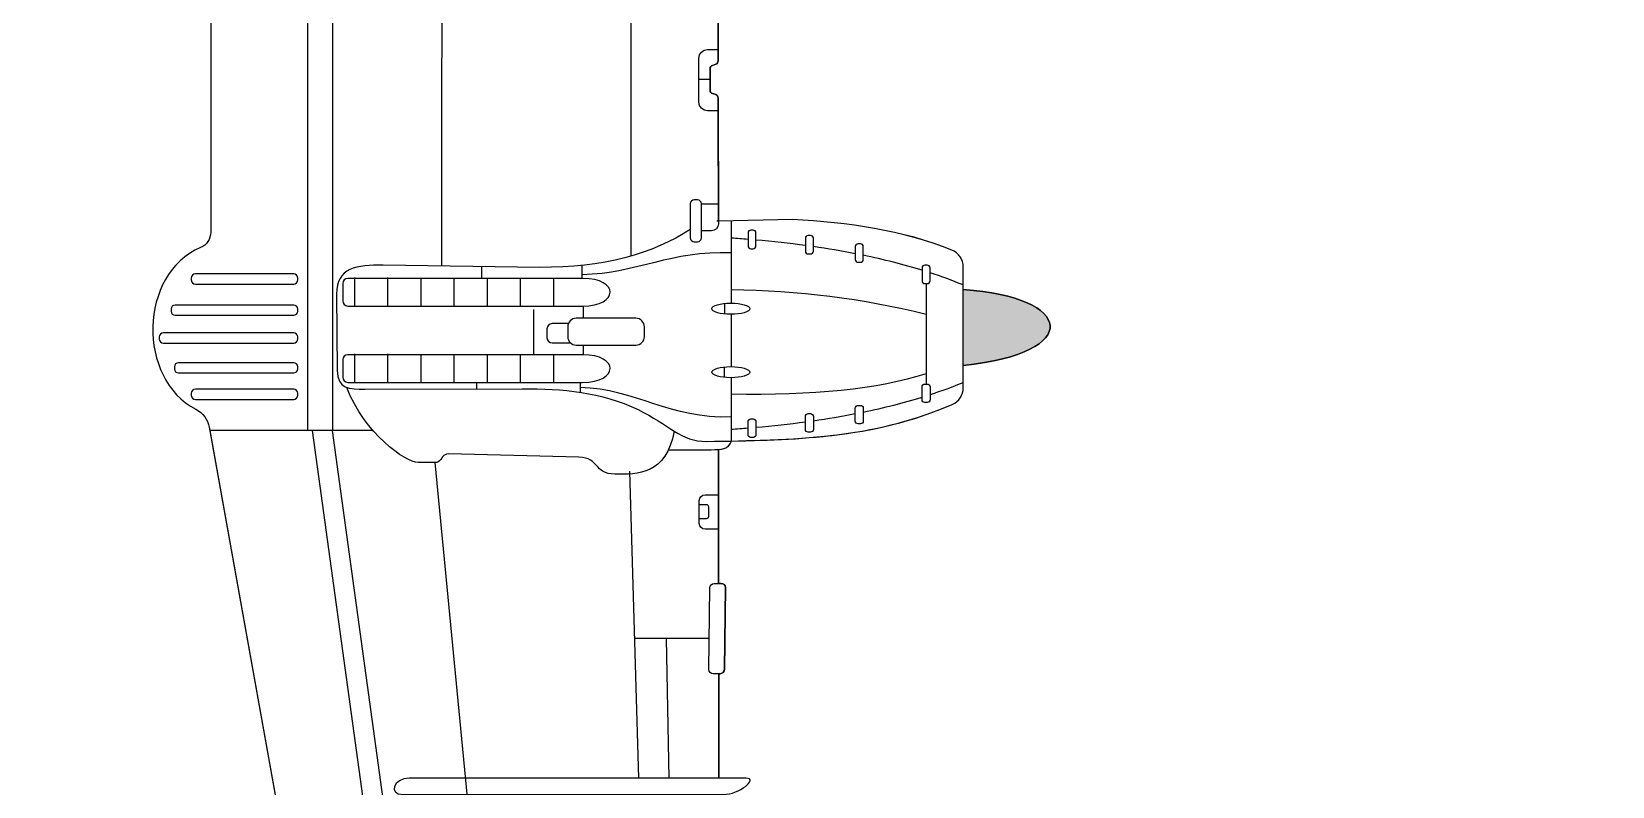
# Model space of a CAD drawing. Extents: x 65 to 351, y 40 to 244.
# Drawn here: x 237.7 to 281.79, y 86.99 to 108.03 of the extents above; entities that cross this region are included whole.
import ezdxf

# ---------------------------------------------------------------- set-up
doc = ezdxf.new("R2010")
doc.units = 0
doc.header["$MEASUREMENT"] = 0
doc.layers.add('4-VIEW', color=7, linetype='CONTINUOUS')
doc.layers.add('SOLIDS', color=7, linetype='CONTINUOUS')

msp = doc.modelspace()

# ---------------------------------------------------------------- hatches: boundary and pattern name
at = {"layer": 'SOLIDS'}
h = msp.add_hatch(color=252, dxfattribs=at)
edge = h.paths.add_edge_path()
edge.add_spline(control_points=[(263.689, 100.841), (263.689, 100.841), (263.689, 98.723), (263.689, 98.723), (267.055, 99.079), (266.785, 100.635), (263.689, 100.841)], knot_values=[0, 0, 0, 0, 1, 1, 1, 2, 2, 2, 2], degree=3, periodic=1)

# ---------------------------------------------------------------- linework, layer by layer
at = {"layer": '4-VIEW', "color": 250}
for points in [[(254.418, 124.981), (254.418, 101.774)], [(249.149, 113.122), (249.138, 101.496)], [(245.404, 108.648), (245.404, 96.907)], [(246.1, 108.645), (246.1, 96.907)], [(256.629, 106.698), (256.316, 106.698)], [(256.388, 103.231), (256.853, 103.231)], [(257.222, 100.459), (257.222, 102.753)], [(250.251, 101.481), (250.251, 101.151)], [(253.054, 101.513), (253.054, 101.151)], [(246.71, 101.177), (246.71, 100.381)], [(252.258, 101.151), (252.258, 100.381)], [(262.651, 101.005), (262.651, 98.206)], [(251.699, 100.286), (251.699, 99.022)], [(253.085, 100.382), (253.085, 100.038)], [(257.03, 100.451), (257.03, 100.161)], [(257.222, 98.692), (257.222, 100.149)], [(253.085, 99.291), (253.085, 99.022)], [(246.71, 99.048), (246.71, 98.252)], [(252.258, 99.022), (252.258, 98.252)], [(257.021, 98.682), (257.021, 98.391)], [(257.222, 96.616), (257.222, 98.381)], [(250.114, 98.252), (250.114, 98.069)], [(253, 98.252), (253, 97.971)], [(247.228, 96.907), (242.674, 96.907)], [(251.124, 56.332), (245.537, 96.907)], [(251.671, 56.332), (246.1, 96.907)], [(256.859, 96.38), (256.864, 92.646)], [(250.403, 81.088), (248.957, 96.016)], [(254.641, 87.213), (254.391, 95.773)], [(256.607, 91.111), (254.527, 91.111)], [(255.483, 87.213), (255.411, 91.111)], [(256.868, 90.129), (256.871, 87.213)]]:
    msp.add_lwpolyline(points, dxfattribs=at)
for points, knots in [([(246.931, 153.59), (246.931, 153.59), (242.657, 129.755), (242.657, 129.755), (242.617, 129.534), (242.488, 129.359), (242.287, 129.256), (240.641, 128.41), (240.686, 125.477), (242.417, 124.745), (242.591, 124.671), (242.699, 124.51), (242.699, 124.32), (242.699, 124.32), (242.704, 118.29), (242.704, 118.29), (242.704, 118.174), (242.786, 118.077), (242.901, 118.056), (244.393, 117.784), (247.003, 117.221), (247.003, 115.766), (247.003, 115.766), (247.003, 110.99), (247.003, 110.99), (247.003, 109.535), (244.393, 108.972), (242.901, 108.7), (242.786, 108.68), (242.704, 108.583), (242.704, 108.465), (242.704, 108.465), (242.699, 102.436), (242.699, 102.436), (242.699, 102.246), (242.591, 102.085), (242.417, 102.011), (240.686, 101.28), (240.641, 98.346), (242.287, 97.5), (242.488, 97.397), (242.617, 97.223), (242.657, 97), (242.657, 97), (246.931, 73.167), (246.931, 73.167)], [0, 0, 0, 0, 1, 1, 1, 2, 2, 2, 3, 3, 3, 4, 4, 4, 5, 5, 5, 6, 6, 6, 7, 7, 7, 8, 8, 8, 9, 9, 9, 10, 10, 10, 11, 11, 11, 12, 12, 12, 13, 13, 13, 14, 14, 14, 15, 15, 15, 15]), ([(256.388, 124.279), (256.388, 124.279), (256.671, 124.279), (256.671, 124.279), (256.776, 124.279), (256.862, 124.193), (256.862, 124.088), (256.862, 124.088), (256.853, 120.571), (256.853, 120.571), (256.853, 120.528), (256.826, 120.491), (256.785, 120.479), (256.785, 120.479), (256.698, 120.452), (256.698, 120.452), (256.656, 120.44), (256.629, 120.404), (256.629, 120.361), (256.629, 120.361), (256.629, 119.756), (256.629, 119.756), (256.629, 119.714), (256.654, 119.679), (256.694, 119.665), (256.694, 119.665), (256.789, 119.632), (256.789, 119.632), (256.827, 119.618), (256.853, 119.583), (256.853, 119.541), (256.853, 119.541), (256.853, 118.287), (256.853, 118.287), (256.853, 118.128), (256.793, 117.99), (256.677, 117.881), (256.677, 117.881), (255.955, 117.203), (255.955, 117.203), (255.839, 117.093), (255.78, 116.956), (255.78, 116.797), (255.78, 116.797), (255.78, 109.96), (255.78, 109.96), (255.78, 109.8), (255.839, 109.663), (255.955, 109.553), (255.955, 109.553), (256.677, 108.875), (256.677, 108.875), (256.793, 108.766), (256.853, 108.628), (256.853, 108.469), (256.853, 108.469), (256.853, 107.215), (256.853, 107.215), (256.853, 107.173), (256.827, 107.138), (256.789, 107.124), (256.789, 107.124), (256.694, 107.091), (256.694, 107.091), (256.654, 107.077), (256.629, 107.042), (256.629, 107.001), (256.629, 107.001), (256.629, 106.396), (256.629, 106.396), (256.629, 106.353), (256.656, 106.316), (256.698, 106.304), (256.698, 106.304), (256.785, 106.277), (256.785, 106.277), (256.826, 106.265), (256.853, 106.228), (256.853, 106.186), (256.853, 106.186), (256.862, 102.668), (256.862, 102.668), (256.862, 102.563), (256.776, 102.477), (256.671, 102.477), (256.671, 102.477), (256.388, 102.477), (256.388, 102.477)], [0, 0, 0, 0, 1, 1, 1, 2, 2, 2, 3, 3, 3, 4, 4, 4, 5, 5, 5, 6, 6, 6, 7, 7, 7, 8, 8, 8, 9, 9, 9, 10, 10, 10, 11, 11, 11, 12, 12, 12, 13, 13, 13, 14, 14, 14, 15, 15, 15, 16, 16, 16, 17, 17, 17, 18, 18, 18, 19, 19, 19, 20, 20, 20, 21, 21, 21, 22, 22, 22, 23, 23, 23, 24, 24, 24, 25, 25, 25, 26, 26, 26, 27, 27, 27, 28, 28, 28, 29, 29, 29, 29]), ([(256.853, 105.825), (256.853, 105.825), (256.555, 105.825), (256.555, 105.825), (256.424, 105.825), (256.316, 105.932), (256.316, 106.064), (256.316, 106.064), (256.316, 107.292), (256.316, 107.292), (256.316, 107.424), (256.424, 107.531), (256.555, 107.531), (256.555, 107.531), (256.853, 107.531), (256.853, 107.531)], [0, 0, 0, 0, 1, 1, 1, 2, 2, 2, 3, 3, 3, 4, 4, 4, 5, 5, 5, 5]), ([(256.277, 102.172), (256.277, 102.172), (256.188, 102.172), (256.188, 102.172), (256.127, 102.172), (256.077, 102.221), (256.077, 102.283), (256.077, 102.283), (256.077, 103.231), (256.077, 103.231), (256.077, 103.292), (256.127, 103.341), (256.188, 103.341), (256.188, 103.341), (256.277, 103.341), (256.277, 103.341), (256.338, 103.341), (256.388, 103.292), (256.388, 103.231), (256.388, 103.231), (256.388, 102.283), (256.388, 102.283), (256.388, 102.221), (256.338, 102.172), (256.277, 102.172), (256.277, 102.172), (256.277, 102.172), (256.277, 102.172)], [0, 0, 0, 0, 1, 1, 1, 2, 2, 2, 3, 3, 3, 4, 4, 4, 5, 5, 5, 6, 6, 6, 7, 7, 7, 8, 8, 8, 9, 9, 9, 9]), ([(256.077, 102.512), (255.062, 101.849), (253.611, 101.436), (251.883, 101.459), (251.883, 101.459), (247.511, 101.518), (247.511, 101.518), (246.776, 101.528), (246.204, 101.447), (246.211, 100.712), (246.211, 100.712), (246.23, 98.582), (246.23, 98.582), (246.234, 98.069), (246.559, 98.06), (247.006, 98.061), (247.006, 98.061), (251.389, 98.072), (251.389, 98.072), (252.516, 98.075), (253.58, 97.992), (254.62, 97.491), (255.469, 97.083), (255.827, 96.593), (256.522, 96.605), (258.95, 96.645), (261.159, 96.669), (263.382, 97.637), (263.573, 97.719), (263.689, 97.897), (263.689, 98.105), (263.689, 98.105), (263.689, 101.468), (263.689, 101.468), (263.689, 101.68), (263.567, 101.861), (263.37, 101.941), (261.997, 102.496), (260.486, 102.707), (258.927, 102.795), (258.927, 102.795), (256.876, 102.749), (256.876, 102.749), (256.876, 102.749), (256.813, 102.747), (256.813, 102.747)], [0, 0, 0, 0, 1, 1, 1, 2, 2, 2, 3, 3, 3, 4, 4, 4, 5, 5, 5, 6, 6, 6, 7, 7, 7, 8, 8, 8, 9, 9, 9, 10, 10, 10, 11, 11, 11, 12, 12, 12, 13, 13, 13, 14, 14, 14, 15, 15, 15, 15]), ([(257.828, 101.979), (257.828, 101.979), (257.765, 101.979), (257.765, 101.979), (257.721, 101.979), (257.686, 102.014), (257.686, 102.058), (257.686, 102.058), (257.686, 102.416), (257.686, 102.416), (257.686, 102.46), (257.721, 102.496), (257.765, 102.496), (257.765, 102.496), (257.828, 102.496), (257.828, 102.496), (257.872, 102.496), (257.907, 102.46), (257.907, 102.416), (257.907, 102.416), (257.907, 102.058), (257.907, 102.058), (257.907, 102.014), (257.872, 101.979), (257.828, 101.979), (257.828, 101.979), (257.828, 101.979), (257.828, 101.979)], [0, 0, 0, 0, 1, 1, 1, 2, 2, 2, 3, 3, 3, 4, 4, 4, 5, 5, 5, 6, 6, 6, 7, 7, 7, 8, 8, 8, 9, 9, 9, 9]), ([(259.43, 101.832), (259.43, 101.832), (259.367, 101.832), (259.367, 101.832), (259.323, 101.832), (259.287, 101.867), (259.287, 101.91), (259.287, 101.91), (259.287, 102.269), (259.287, 102.269), (259.287, 102.312), (259.323, 102.348), (259.367, 102.348), (259.367, 102.348), (259.43, 102.348), (259.43, 102.348), (259.474, 102.348), (259.509, 102.312), (259.509, 102.269), (259.509, 102.269), (259.509, 101.91), (259.509, 101.91), (259.509, 101.867), (259.474, 101.832), (259.43, 101.832), (259.43, 101.832), (259.43, 101.832), (259.43, 101.832)], [0, 0, 0, 0, 1, 1, 1, 2, 2, 2, 3, 3, 3, 4, 4, 4, 5, 5, 5, 6, 6, 6, 7, 7, 7, 8, 8, 8, 9, 9, 9, 9]), ([(260.821, 101.6), (260.821, 101.6), (260.757, 101.6), (260.757, 101.6), (260.714, 101.6), (260.678, 101.635), (260.678, 101.679), (260.678, 101.679), (260.678, 102.037), (260.678, 102.037), (260.678, 102.081), (260.714, 102.116), (260.757, 102.116), (260.757, 102.116), (260.821, 102.116), (260.821, 102.116), (260.864, 102.116), (260.9, 102.081), (260.9, 102.037), (260.9, 102.037), (260.9, 101.679), (260.9, 101.679), (260.9, 101.635), (260.864, 101.6), (260.821, 101.6), (260.821, 101.6), (260.821, 101.6), (260.821, 101.6)], [0, 0, 0, 0, 1, 1, 1, 2, 2, 2, 3, 3, 3, 4, 4, 4, 5, 5, 5, 6, 6, 6, 7, 7, 7, 8, 8, 8, 9, 9, 9, 9]), ([(262.683, 101.005), (262.683, 101.005), (262.62, 101.005), (262.62, 101.005), (262.576, 101.005), (262.54, 101.04), (262.54, 101.083), (262.54, 101.083), (262.54, 101.442), (262.54, 101.442), (262.54, 101.485), (262.576, 101.52), (262.62, 101.52), (262.62, 101.52), (262.683, 101.52), (262.683, 101.52), (262.726, 101.52), (262.762, 101.485), (262.762, 101.442), (262.762, 101.442), (262.762, 101.083), (262.762, 101.083), (262.762, 101.04), (262.726, 101.005), (262.683, 101.005), (262.683, 101.005), (262.683, 101.005), (262.683, 101.005)], [0, 0, 0, 0, 1, 1, 1, 2, 2, 2, 3, 3, 3, 4, 4, 4, 5, 5, 5, 6, 6, 6, 7, 7, 7, 8, 8, 8, 9, 9, 9, 9]), ([(245.015, 100.992), (245.015, 100.992), (242.275, 100.992), (242.275, 100.992), (242.212, 100.992), (242.159, 101.044), (242.159, 101.107), (242.159, 101.107), (242.159, 101.16), (242.159, 101.16), (242.159, 101.224), (242.212, 101.276), (242.275, 101.276), (242.275, 101.276), (245.015, 101.276), (245.015, 101.276), (245.078, 101.276), (245.13, 101.224), (245.13, 101.16), (245.13, 101.16), (245.13, 101.107), (245.13, 101.107), (245.13, 101.044), (245.078, 100.992), (245.015, 100.992), (245.015, 100.992), (245.015, 100.992), (245.015, 100.992)], [0, 0, 0, 0, 1, 1, 1, 2, 2, 2, 3, 3, 3, 4, 4, 4, 5, 5, 5, 6, 6, 6, 7, 7, 7, 8, 8, 8, 9, 9, 9, 9]), ([(253.059, 100.381), (253.059, 100.381), (246.528, 100.381), (246.528, 100.381), (246.448, 100.381), (246.384, 100.446), (246.384, 100.525), (246.384, 100.525), (246.384, 101.007), (246.384, 101.007), (246.384, 101.086), (246.448, 101.151), (246.528, 101.151), (246.528, 101.151), (253.079, 101.151), (253.079, 101.151), (254.088, 101.151), (254.104, 100.381), (253.059, 100.381), (253.059, 100.381), (253.059, 100.381), (253.059, 100.381)], [0, 0, 0, 0, 1, 1, 1, 2, 2, 2, 3, 3, 3, 4, 4, 4, 5, 5, 5, 6, 6, 6, 7, 7, 7, 7]), ([(245.015, 100.123), (245.015, 100.123), (241.709, 100.123), (241.709, 100.123), (241.645, 100.123), (241.593, 100.175), (241.593, 100.239), (241.593, 100.239), (241.593, 100.292), (241.593, 100.292), (241.593, 100.356), (241.645, 100.408), (241.709, 100.408), (241.709, 100.408), (245.015, 100.408), (245.015, 100.408), (245.078, 100.408), (245.13, 100.356), (245.13, 100.292), (245.13, 100.292), (245.13, 100.239), (245.13, 100.239), (245.13, 100.175), (245.078, 100.123), (245.015, 100.123), (245.015, 100.123), (245.015, 100.123), (245.015, 100.123)], [0, 0, 0, 0, 1, 1, 1, 2, 2, 2, 3, 3, 3, 4, 4, 4, 5, 5, 5, 6, 6, 6, 7, 7, 7, 8, 8, 8, 9, 9, 9, 9]), ([(257.207, 100.459), (256.913, 100.459), (256.675, 100.39), (256.675, 100.304), (256.675, 100.218), (256.913, 100.149), (257.207, 100.149), (257.501, 100.149), (257.739, 100.218), (257.739, 100.304), (257.739, 100.39), (257.501, 100.459), (257.207, 100.459), (257.207, 100.459), (257.207, 100.459), (257.207, 100.459)], [0, 0, 0, 0, 1, 1, 1, 2, 2, 2, 3, 3, 3, 4, 4, 4, 5, 5, 5, 5]), ([(252.675, 99.89), (252.675, 99.89), (252.222, 99.89), (252.222, 99.89), (252.143, 99.89), (252.078, 99.826), (252.078, 99.747), (252.078, 99.747), (252.078, 99.497), (252.078, 99.497), (252.078, 99.418), (252.143, 99.353), (252.222, 99.353), (252.222, 99.353), (252.743, 99.353), (252.743, 99.353)], [0, 0, 0, 0, 1, 1, 1, 2, 2, 2, 3, 3, 3, 4, 4, 4, 5, 5, 5, 5]), ([(254.56, 99.291), (254.56, 99.291), (252.895, 99.291), (252.895, 99.291), (252.765, 99.291), (252.658, 99.397), (252.658, 99.527), (252.658, 99.527), (252.658, 99.802), (252.658, 99.802), (252.658, 99.932), (252.765, 100.038), (252.895, 100.038), (252.895, 100.038), (254.56, 100.038), (254.56, 100.038), (254.69, 100.038), (254.797, 99.932), (254.797, 99.802), (254.797, 99.802), (254.797, 99.527), (254.797, 99.527), (254.797, 99.397), (254.69, 99.291), (254.56, 99.291), (254.56, 99.291), (254.56, 99.291), (254.56, 99.291)], [0, 0, 0, 0, 1, 1, 1, 2, 2, 2, 3, 3, 3, 4, 4, 4, 5, 5, 5, 6, 6, 6, 7, 7, 7, 8, 8, 8, 9, 9, 9, 9]), ([(245.015, 99.348), (245.015, 99.348), (241.382, 99.348), (241.382, 99.348), (241.318, 99.348), (241.266, 99.4), (241.266, 99.464), (241.266, 99.464), (241.266, 99.517), (241.266, 99.517), (241.266, 99.58), (241.318, 99.633), (241.382, 99.633), (241.382, 99.633), (245.015, 99.633), (245.015, 99.633), (245.078, 99.633), (245.13, 99.58), (245.13, 99.517), (245.13, 99.517), (245.13, 99.464), (245.13, 99.464), (245.13, 99.4), (245.078, 99.348), (245.015, 99.348), (245.015, 99.348), (245.015, 99.348), (245.015, 99.348)], [0, 0, 0, 0, 1, 1, 1, 2, 2, 2, 3, 3, 3, 4, 4, 4, 5, 5, 5, 6, 6, 6, 7, 7, 7, 8, 8, 8, 9, 9, 9, 9]), ([(245.015, 98.516), (245.015, 98.516), (241.803, 98.516), (241.803, 98.516), (241.74, 98.516), (241.688, 98.568), (241.688, 98.631), (241.688, 98.631), (241.688, 98.685), (241.688, 98.685), (241.688, 98.748), (241.74, 98.801), (241.803, 98.801), (241.803, 98.801), (245.015, 98.801), (245.015, 98.801), (245.078, 98.801), (245.13, 98.748), (245.13, 98.685), (245.13, 98.685), (245.13, 98.631), (245.13, 98.631), (245.13, 98.568), (245.078, 98.516), (245.015, 98.516), (245.015, 98.516), (245.015, 98.516), (245.015, 98.516)], [0, 0, 0, 0, 1, 1, 1, 2, 2, 2, 3, 3, 3, 4, 4, 4, 5, 5, 5, 6, 6, 6, 7, 7, 7, 8, 8, 8, 9, 9, 9, 9]), ([(253.059, 98.252), (253.059, 98.252), (246.528, 98.252), (246.528, 98.252), (246.448, 98.252), (246.384, 98.316), (246.384, 98.395), (246.384, 98.395), (246.384, 98.878), (246.384, 98.878), (246.384, 98.957), (246.448, 99.022), (246.528, 99.022), (246.528, 99.022), (253.079, 99.022), (253.079, 99.022), (254.088, 99.022), (254.104, 98.252), (253.059, 98.252), (253.059, 98.252), (253.059, 98.252), (253.059, 98.252)], [0, 0, 0, 0, 1, 1, 1, 2, 2, 2, 3, 3, 3, 4, 4, 4, 5, 5, 5, 6, 6, 6, 7, 7, 7, 7]), ([(257.207, 98.692), (256.913, 98.692), (256.675, 98.622), (256.675, 98.536), (256.675, 98.451), (256.913, 98.381), (257.207, 98.381), (257.501, 98.381), (257.739, 98.451), (257.739, 98.536), (257.739, 98.622), (257.501, 98.692), (257.207, 98.692), (257.207, 98.692), (257.207, 98.692), (257.207, 98.692)], [0, 0, 0, 0, 1, 1, 1, 2, 2, 2, 3, 3, 3, 4, 4, 4, 5, 5, 5, 5]), ([(245.015, 97.778), (245.015, 97.778), (242.275, 97.778), (242.275, 97.778), (242.212, 97.778), (242.159, 97.831), (242.159, 97.894), (242.159, 97.894), (242.159, 97.947), (242.159, 97.947), (242.159, 98.011), (242.212, 98.063), (242.275, 98.063), (242.275, 98.063), (245.015, 98.063), (245.015, 98.063), (245.078, 98.063), (245.13, 98.011), (245.13, 97.947), (245.13, 97.947), (245.13, 97.894), (245.13, 97.894), (245.13, 97.831), (245.078, 97.778), (245.015, 97.778), (245.015, 97.778), (245.015, 97.778), (245.015, 97.778)], [0, 0, 0, 0, 1, 1, 1, 2, 2, 2, 3, 3, 3, 4, 4, 4, 5, 5, 5, 6, 6, 6, 7, 7, 7, 8, 8, 8, 9, 9, 9, 9]), ([(255.629, 96.891), (255.401, 95.679), (254.606, 95.679), (253.975, 95.691), (253.37, 95.701), (253.555, 96.151), (252.969, 96.165), (252.969, 96.165), (249.328, 96.255), (249.328, 96.255), (249.262, 96.256), (249.204, 96.227), (249.167, 96.173), (249.167, 96.173), (249.114, 96.098), (249.114, 96.098), (249.077, 96.044), (249.022, 96.016), (248.957, 96.016), (248.957, 96.016), (248.488, 96.016), (248.488, 96.016), (248.133, 96.016), (246.989, 96.828), (246.493, 98.111)], [0, 0, 0, 0, 1, 1, 1, 2, 2, 2, 3, 3, 3, 4, 4, 4, 5, 5, 5, 6, 6, 6, 7, 7, 7, 8, 8, 8, 8]), ([(262.683, 98.206), (262.683, 98.206), (262.62, 98.206), (262.62, 98.206), (262.576, 98.206), (262.54, 98.171), (262.54, 98.127), (262.54, 98.127), (262.54, 97.769), (262.54, 97.769), (262.54, 97.726), (262.576, 97.69), (262.62, 97.69), (262.62, 97.69), (262.683, 97.69), (262.683, 97.69), (262.726, 97.69), (262.762, 97.726), (262.762, 97.769), (262.762, 97.769), (262.762, 98.127), (262.762, 98.127), (262.762, 98.171), (262.726, 98.206), (262.683, 98.206), (262.683, 98.206), (262.683, 98.206), (262.683, 98.206)], [0, 0, 0, 0, 1, 1, 1, 2, 2, 2, 3, 3, 3, 4, 4, 4, 5, 5, 5, 6, 6, 6, 7, 7, 7, 8, 8, 8, 9, 9, 9, 9]), ([(260.821, 97.611), (260.821, 97.611), (260.757, 97.611), (260.757, 97.611), (260.714, 97.611), (260.678, 97.576), (260.678, 97.532), (260.678, 97.532), (260.678, 97.174), (260.678, 97.174), (260.678, 97.13), (260.714, 97.095), (260.757, 97.095), (260.757, 97.095), (260.821, 97.095), (260.821, 97.095), (260.864, 97.095), (260.9, 97.13), (260.9, 97.174), (260.9, 97.174), (260.9, 97.532), (260.9, 97.532), (260.9, 97.576), (260.864, 97.611), (260.821, 97.611), (260.821, 97.611), (260.821, 97.611), (260.821, 97.611)], [0, 0, 0, 0, 1, 1, 1, 2, 2, 2, 3, 3, 3, 4, 4, 4, 5, 5, 5, 6, 6, 6, 7, 7, 7, 8, 8, 8, 9, 9, 9, 9]), ([(257.828, 97.232), (257.828, 97.232), (257.765, 97.232), (257.765, 97.232), (257.721, 97.232), (257.686, 97.196), (257.686, 97.153), (257.686, 97.153), (257.686, 96.795), (257.686, 96.795), (257.686, 96.751), (257.721, 96.716), (257.765, 96.716), (257.765, 96.716), (257.828, 96.716), (257.828, 96.716), (257.872, 96.716), (257.907, 96.751), (257.907, 96.795), (257.907, 96.795), (257.907, 97.153), (257.907, 97.153), (257.907, 97.196), (257.872, 97.232), (257.828, 97.232), (257.828, 97.232), (257.828, 97.232), (257.828, 97.232)], [0, 0, 0, 0, 1, 1, 1, 2, 2, 2, 3, 3, 3, 4, 4, 4, 5, 5, 5, 6, 6, 6, 7, 7, 7, 8, 8, 8, 9, 9, 9, 9]), ([(259.43, 97.38), (259.43, 97.38), (259.367, 97.38), (259.367, 97.38), (259.323, 97.38), (259.287, 97.343), (259.287, 97.3), (259.287, 97.3), (259.287, 96.942), (259.287, 96.942), (259.287, 96.898), (259.323, 96.863), (259.367, 96.863), (259.367, 96.863), (259.43, 96.863), (259.43, 96.863), (259.474, 96.863), (259.509, 96.898), (259.509, 96.942), (259.509, 96.942), (259.509, 97.3), (259.509, 97.3), (259.509, 97.343), (259.474, 97.38), (259.43, 97.38), (259.43, 97.38), (259.43, 97.38), (259.43, 97.38)], [0, 0, 0, 0, 1, 1, 1, 2, 2, 2, 3, 3, 3, 4, 4, 4, 5, 5, 5, 6, 6, 6, 7, 7, 7, 8, 8, 8, 9, 9, 9, 9]), ([(255.469, 96.375), (255.469, 96.375), (256.654, 96.375), (256.654, 96.375), (256.945, 96.375), (257.152, 96.382), (257.222, 96.616)], [0, 0, 0, 0, 1, 1, 1, 2, 2, 2, 2]), ([(256.862, 94.156), (256.862, 94.156), (256.487, 94.156), (256.487, 94.156), (256.4, 94.156), (256.328, 94.227), (256.328, 94.315), (256.328, 94.315), (256.328, 94.961), (256.328, 94.961), (256.328, 95.048), (256.4, 95.12), (256.487, 95.12), (256.487, 95.12), (256.861, 95.12), (256.861, 95.12)], [0, 0, 0, 0, 1, 1, 1, 2, 2, 2, 3, 3, 3, 4, 4, 4, 5, 5, 5, 5]), ([(256.328, 94.456), (256.328, 94.456), (256.528, 94.456), (256.528, 94.456), (256.562, 94.456), (256.591, 94.485), (256.591, 94.52), (256.591, 94.52), (256.591, 94.777), (256.591, 94.777), (256.591, 94.812), (256.562, 94.841), (256.528, 94.841), (256.528, 94.841), (256.328, 94.841), (256.328, 94.841)], [0, 0, 0, 0, 1, 1, 1, 2, 2, 2, 3, 3, 3, 4, 4, 4, 5, 5, 5, 5]), ([(257.03, 90.251), (257.03, 90.251), (257.057, 92.529), (257.057, 92.529), (257.058, 92.595), (257.004, 92.648), (256.938, 92.647), (256.938, 92.647), (256.746, 92.643), (256.746, 92.643), (256.68, 92.643), (256.625, 92.588), (256.624, 92.521), (256.624, 92.521), (256.597, 90.244), (256.597, 90.244), (256.596, 90.178), (256.65, 90.125), (256.716, 90.126), (256.716, 90.126), (256.908, 90.129), (256.908, 90.129), (256.975, 90.13), (257.029, 90.185), (257.03, 90.251), (257.03, 90.251), (257.03, 90.251), (257.03, 90.251)], [0, 0, 0, 0, 1, 1, 1, 2, 2, 2, 3, 3, 3, 4, 4, 4, 5, 5, 5, 6, 6, 6, 7, 7, 7, 8, 8, 8, 9, 9, 9, 9]), ([(257.002, 86.76), (257.002, 86.76), (248.068, 86.76), (248.068, 86.76), (247.634, 86.76), (247.798, 87.213), (248.231, 87.213), (248.231, 87.213), (257.634, 87.213), (257.634, 87.213), (257.987, 87.213), (257.437, 86.76), (257.002, 86.76), (257.002, 86.76), (257.002, 86.76), (257.002, 86.76)], [0, 0, 0, 0, 1, 1, 1, 2, 2, 2, 3, 3, 3, 4, 4, 4, 5, 5, 5, 5])]:
    msp.add_open_spline(points, degree=3, knots=knots, dxfattribs=at)
for points in [[(257.222, 101.861), (255.517, 101.931), (254.623, 101.295), (253.054, 101.25)], [(257.686, 102.239), (257.533, 102.252), (257.378, 102.263), (257.222, 102.275)], [(259.287, 102.067), (258.84, 102.128), (258.379, 102.178), (257.907, 102.22)], [(260.678, 101.839), (260.299, 101.914), (259.909, 101.979), (259.509, 102.036)], [(262.54, 101.378), (262.02, 101.538), (261.472, 101.677), (260.9, 101.795)], [(247.635, 101.172), (247.635, 100.909), (247.635, 100.645), (247.635, 100.381)], [(248.56, 101.168), (248.56, 100.905), (248.56, 100.644), (248.56, 100.381)], [(249.484, 101.164), (249.484, 100.903), (249.484, 100.642), (249.484, 100.381)], [(250.409, 101.159), (250.409, 100.9), (250.409, 100.641), (250.409, 100.381)], [(251.333, 101.155), (251.333, 100.897), (251.333, 100.639), (251.333, 100.381)], [(263.689, 100.967), (263.391, 101.09), (263.082, 101.203), (262.762, 101.307)], [(262.651, 100.146), (260.883, 100.584), (259.074, 100.814), (257.222, 100.831)], [(263.689, 98.723), (267.055, 99.079), (266.785, 100.635), (263.689, 100.841)], [(247.635, 99.044), (247.635, 98.78), (247.635, 98.516), (247.635, 98.252)], [(248.56, 99.039), (248.56, 98.777), (248.56, 98.515), (248.56, 98.252)], [(249.484, 99.034), (249.484, 98.774), (249.484, 98.513), (249.484, 98.252)], [(250.409, 99.03), (250.409, 98.771), (250.409, 98.511), (250.409, 98.252)], [(251.333, 99.026), (251.333, 98.768), (251.333, 98.51), (251.333, 98.252)], [(262.651, 98.492), (261.316, 98.058), (259.485, 97.879), (257.222, 97.923)], [(257.222, 97.288), (255.517, 97.218), (254.569, 98.066), (253, 98.111)], [(263.689, 98.243), (263.391, 98.121), (263.082, 98.008), (262.762, 97.903)], [(262.54, 97.833), (262.02, 97.673), (261.472, 97.534), (260.9, 97.416)], [(259.287, 97.143), (258.84, 97.083), (258.379, 97.032), (257.907, 96.99)], [(260.678, 97.371), (260.299, 97.297), (259.909, 97.232), (259.509, 97.174)], [(257.686, 96.971), (257.533, 96.959), (257.378, 96.947), (257.222, 96.937)]]:
    msp.add_open_spline(points, degree=3, dxfattribs=at)
at = {"layer": 'SOLIDS'}
for points, knots in [([(198.83, 114.729), (198.83, 114.729), (199.328, 127.495), (199.328, 127.495), (199.328, 127.495), (199.57, 133.624), (199.57, 133.624), (199.576, 133.792), (199.688, 133.933), (199.851, 133.978), (202.298, 134.641), (204.24, 134.8), (205.749, 134.255), (205.974, 134.484), (206.335, 134.434), (206.365, 133.855), (206.365, 133.855), (206.376, 133.652), (206.376, 133.652), (206.376, 133.652), (207.298, 115.953), (207.298, 115.953), (207.298, 115.953), (207.628, 115.974), (207.628, 115.974), (209.893, 116.522), (212.258, 117.012), (214.819, 117.325), (216.662, 117.549), (218.607, 117.682), (220.689, 117.678), (220.689, 117.678), (233.032, 117.867), (233.032, 117.867), (233.032, 117.867), (236.773, 117.924), (236.773, 117.924), (236.773, 117.924), (243.094, 118.02), (243.094, 118.02), (243.028, 118.032), (242.963, 118.044), (242.901, 118.056), (242.865, 118.062), (242.833, 118.076), (242.806, 118.095), (242.743, 118.139), (242.704, 118.21), (242.704, 118.29), (242.704, 118.29), (242.699, 124.32), (242.699, 124.32), (242.699, 124.509), (242.591, 124.671), (242.417, 124.745), (240.686, 125.477), (240.641, 128.41), (242.287, 129.256), (242.488, 129.359), (242.617, 129.534), (242.657, 129.755), (242.657, 129.755), (242.674, 129.848), (242.674, 129.848), (242.674, 129.848), (245.49, 145.554), (245.49, 145.554), (245.49, 145.554), (246.931, 153.59), (246.931, 153.59), (246.931, 153.59), (246.775, 153.59), (246.775, 153.59), (246.685, 153.59), (246.618, 153.67), (246.633, 153.758), (246.633, 153.758), (247.845, 160.5), (247.845, 160.5), (247.858, 160.571), (247.921, 160.621), (247.992, 160.618), (247.992, 160.618), (248.189, 160.609), (248.189, 160.609), (248.189, 160.609), (249.793, 169.558), (249.793, 169.558), (249.793, 169.558), (249.841, 169.824), (249.841, 169.824), (249.841, 169.824), (249.851, 169.881), (249.851, 169.881), (249.888, 170.089), (249.974, 170.273), (250.099, 170.424), (250.152, 170.487), (250.212, 170.544), (250.278, 170.594), (250.364, 170.66), (250.462, 170.715), (250.569, 170.758), (250.569, 170.758), (254.019, 172.117), (254.019, 172.117), (254.355, 172.249), (254.697, 172.29), (255.023, 172.256), (255.346, 172.222), (255.653, 172.114), (255.922, 171.946), (256.437, 171.623), (256.814, 171.081), (256.897, 170.424), (256.909, 170.332), (256.915, 170.238), (256.915, 170.143), (256.915, 170.143), (256.914, 169.785), (256.914, 169.785), (256.914, 169.785), (256.873, 139.995), (256.873, 139.995), (256.873, 139.995), (257.002, 139.995), (257.002, 139.995), (257.437, 139.995), (257.987, 139.542), (257.634, 139.542), (257.634, 139.542), (256.871, 139.542), (256.871, 139.542), (256.871, 139.542), (256.868, 136.628), (256.868, 136.628), (256.868, 136.628), (256.908, 136.627), (256.908, 136.627), (256.975, 136.626), (257.029, 136.57), (257.03, 136.505), (257.03, 136.505), (257.057, 134.227), (257.057, 134.227), (257.058, 134.16), (257.004, 134.108), (256.938, 134.109), (256.938, 134.109), (256.864, 134.11), (256.864, 134.11), (256.864, 134.11), (256.862, 132.6), (256.862, 132.6), (256.862, 132.6), (256.861, 131.636), (256.861, 131.636), (256.861, 131.636), (256.859, 130.376), (256.859, 130.376), (257.042, 130.362), (257.17, 130.314), (257.222, 130.139), (259.378, 130.098), (261.374, 129.992), (263.382, 129.119), (263.573, 129.036), (263.689, 128.859), (263.689, 128.651), (263.689, 128.651), (263.689, 128.512), (263.689, 128.512), (263.689, 128.512), (263.689, 128.033), (263.689, 128.033), (267.055, 127.677), (266.785, 126.121), (263.689, 125.915), (263.689, 125.915), (263.689, 125.788), (263.689, 125.788), (263.689, 125.788), (263.689, 125.288), (263.689, 125.288), (263.689, 125.076), (263.567, 124.895), (263.37, 124.815), (261.997, 124.26), (260.486, 124.049), (258.927, 123.961), (258.927, 123.961), (256.876, 124.007), (256.876, 124.007), (256.876, 124.007), (256.862, 124.007), (256.862, 124.007), (256.862, 124.007), (256.853, 120.932), (256.853, 120.932), (256.853, 120.932), (256.853, 120.571), (256.853, 120.571), (256.853, 120.528), (256.826, 120.491), (256.785, 120.478), (256.785, 120.478), (256.698, 120.452), (256.698, 120.452), (256.656, 120.439), (256.629, 120.403), (256.629, 120.361), (256.629, 120.361), (256.629, 120.058), (256.629, 120.058), (256.629, 120.058), (256.629, 119.756), (256.629, 119.756), (256.629, 119.714), (256.654, 119.678), (256.694, 119.665), (256.694, 119.665), (256.789, 119.632), (256.789, 119.632), (256.827, 119.618), (256.853, 119.583), (256.853, 119.541), (256.853, 119.541), (256.853, 119.224), (256.853, 119.224), (256.853, 119.224), (256.853, 118.287), (256.853, 118.287), (256.853, 118.245), (256.849, 118.205), (256.841, 118.165), (256.841, 118.165), (267.017, 118.216), (267.017, 118.216), (267.017, 118.216), (267.279, 118.218), (267.279, 118.218), (267.871, 118.218), (268.499, 118.212), (269.148, 118.192), (269.276, 118.189), (269.405, 118.185), (269.535, 118.179), (269.661, 118.176), (269.787, 118.17), (269.914, 118.166), (270.222, 118.152), (270.532, 118.136), (270.845, 118.116), (270.968, 118.109), (271.091, 118.101), (271.215, 118.092), (272.062, 118.034), (272.918, 117.952), (273.754, 117.839), (274.123, 117.789), (274.489, 117.733), (274.848, 117.671), (275.237, 117.604), (275.619, 117.529), (275.991, 117.444), (275.991, 117.444), (276.112, 117.748), (276.112, 117.748), (276.176, 117.908), (276.324, 118.008), (276.497, 118.008), (276.497, 118.008), (276.789, 118.008), (276.789, 118.008), (276.833, 118.008), (276.869, 117.972), (276.869, 117.928), (276.869, 117.928), (276.869, 117.878), (276.869, 117.878), (276.869, 117.833), (276.833, 117.798), (276.789, 117.798), (276.789, 117.798), (276.609, 117.798), (276.609, 117.798), (276.557, 117.798), (276.513, 117.763), (276.501, 117.713), (276.501, 117.713), (276.411, 117.346), (276.411, 117.346), (277.419, 117.096), (278.338, 116.778), (279.099, 116.379), (279.203, 116.324), (279.304, 116.268), (279.4, 116.209), (279.577, 116.103), (279.742, 115.991), (279.895, 115.874), (281.75, 114.452), (281.795, 112.309), (279.887, 110.871), (279.737, 110.758), (279.574, 110.649), (279.399, 110.545), (279.399, 110.544), (279.399, 110.543), (279.397, 110.543), (279.338, 110.508), (279.277, 110.474), (279.215, 110.439), (278.432, 110.01), (277.471, 109.673), (276.411, 109.41), (276.411, 109.41), (276.501, 109.044), (276.501, 109.044), (276.513, 108.993), (276.557, 108.958), (276.609, 108.958), (276.609, 108.958), (276.789, 108.958), (276.789, 108.958), (276.833, 108.958), (276.869, 108.922), (276.869, 108.879), (276.869, 108.879), (276.869, 108.827), (276.869, 108.827), (276.869, 108.784), (276.833, 108.747), (276.789, 108.747), (276.789, 108.747), (276.497, 108.747), (276.497, 108.747), (276.324, 108.747), (276.176, 108.848), (276.112, 109.008), (276.112, 109.008), (275.991, 109.312), (275.991, 109.312), (275.619, 109.227), (275.237, 109.152), (274.848, 109.085), (274.489, 109.023), (274.123, 108.967), (273.754, 108.917), (272.918, 108.804), (272.062, 108.722), (271.215, 108.664), (271.091, 108.655), (270.968, 108.647), (270.845, 108.64), (270.532, 108.62), (270.222, 108.605), (269.914, 108.59), (269.787, 108.585), (269.661, 108.58), (269.535, 108.577), (269.405, 108.571), (269.276, 108.567), (269.148, 108.563), (268.499, 108.545), (267.871, 108.537), (267.279, 108.538), (267.279, 108.538), (267.017, 108.54), (267.017, 108.54), (267.017, 108.54), (256.841, 108.591), (256.841, 108.591), (256.849, 108.552), (256.853, 108.511), (256.853, 108.469), (256.853, 108.469), (256.853, 107.531), (256.853, 107.531), (256.853, 107.531), (256.853, 107.215), (256.853, 107.215), (256.853, 107.173), (256.827, 107.138), (256.789, 107.124), (256.789, 107.124), (256.694, 107.091), (256.694, 107.091), (256.654, 107.077), (256.629, 107.042), (256.629, 107.001), (256.629, 107.001), (256.629, 106.698), (256.629, 106.698), (256.629, 106.698), (256.629, 106.396), (256.629, 106.396), (256.629, 106.353), (256.656, 106.316), (256.698, 106.304), (256.698, 106.304), (256.785, 106.277), (256.785, 106.277), (256.826, 106.265), (256.853, 106.228), (256.853, 106.186), (256.853, 106.186), (256.853, 105.825), (256.853, 105.825), (256.853, 105.825), (256.862, 102.748), (256.862, 102.748), (256.862, 102.748), (256.876, 102.749), (256.876, 102.749), (256.876, 102.749), (258.927, 102.795), (258.927, 102.795), (260.486, 102.707), (261.997, 102.496), (263.37, 101.94), (263.567, 101.861), (263.689, 101.68), (263.689, 101.468), (263.689, 101.468), (263.689, 100.967), (263.689, 100.967), (263.689, 100.967), (263.689, 100.841), (263.689, 100.841), (266.785, 100.635), (267.055, 99.079), (263.689, 98.723), (263.689, 98.723), (263.689, 98.243), (263.689, 98.243), (263.689, 98.243), (263.689, 98.105), (263.689, 98.105), (263.689, 97.897), (263.573, 97.719), (263.382, 97.637), (261.374, 96.762), (259.378, 96.658), (257.222, 96.616), (257.17, 96.442), (257.042, 96.393), (256.859, 96.38), (256.859, 96.38), (256.861, 95.12), (256.861, 95.12), (256.861, 95.12), (256.862, 94.156), (256.862, 94.156), (256.862, 94.156), (256.864, 92.646), (256.864, 92.646), (256.864, 92.646), (256.938, 92.647), (256.938, 92.647), (257.004, 92.648), (257.058, 92.595), (257.057, 92.529), (257.057, 92.529), (257.03, 90.251), (257.03, 90.251), (257.029, 90.185), (256.975, 90.13), (256.908, 90.129), (256.908, 90.129), (256.868, 90.129), (256.868, 90.129), (256.868, 90.129), (256.871, 87.213), (256.871, 87.213), (256.871, 87.213), (257.634, 87.213), (257.634, 87.213), (257.987, 87.213), (257.437, 86.76), (257.002, 86.76), (257.002, 86.76), (256.873, 86.76), (256.873, 86.76), (256.873, 86.76), (256.914, 56.971), (256.914, 56.971), (256.914, 56.971), (256.915, 56.613), (256.915, 56.613), (256.915, 56.517), (256.909, 56.423), (256.897, 56.331), (256.814, 55.675), (256.437, 55.133), (255.922, 54.811), (255.653, 54.642), (255.346, 54.534), (255.023, 54.499), (254.697, 54.466), (254.355, 54.507), (254.019, 54.639), (254.019, 54.639), (250.569, 55.998), (250.569, 55.998), (250.462, 56.04), (250.364, 56.095), (250.278, 56.162), (250.212, 56.212), (250.152, 56.269), (250.1, 56.331), (249.974, 56.482), (249.888, 56.667), (249.851, 56.875), (249.851, 56.875), (249.841, 56.932), (249.841, 56.932), (249.841, 56.932), (249.793, 57.198), (249.793, 57.198), (249.793, 57.198), (248.189, 66.147), (248.189, 66.147), (248.189, 66.147), (247.992, 66.138), (247.992, 66.138), (247.921, 66.135), (247.858, 66.184), (247.845, 66.256), (247.845, 66.256), (246.633, 72.997), (246.633, 72.997), (246.618, 73.086), (246.685, 73.166), (246.775, 73.166), (246.775, 73.166), (246.931, 73.166), (246.931, 73.166), (246.931, 73.166), (245.49, 81.202), (245.49, 81.202), (245.49, 81.202), (242.674, 96.906), (242.674, 96.906), (242.674, 96.906), (242.657, 97), (242.657, 97), (242.617, 97.223), (242.488, 97.396), (242.287, 97.5), (240.641, 98.346), (240.686, 101.28), (242.417, 102.011), (242.591, 102.085), (242.699, 102.246), (242.699, 102.436), (242.699, 102.436), (242.704, 108.465), (242.704, 108.465), (242.704, 108.547), (242.743, 108.618), (242.806, 108.661), (242.833, 108.68), (242.865, 108.694), (242.901, 108.7), (242.963, 108.712), (243.028, 108.724), (243.094, 108.737), (243.094, 108.737), (236.773, 108.833), (236.773, 108.833), (236.773, 108.833), (233.032, 108.89), (233.032, 108.89), (233.032, 108.89), (220.689, 109.078), (220.689, 109.078), (218.607, 109.074), (216.662, 109.207), (214.819, 109.431), (212.258, 109.744), (209.893, 110.233), (207.628, 110.782), (207.628, 110.782), (207.302, 110.886), (207.302, 110.886), (207.302, 110.886), (206.376, 93.104), (206.376, 93.104), (206.376, 93.104), (206.365, 92.9), (206.365, 92.9), (206.335, 92.322), (205.974, 92.272), (205.749, 92.502), (204.24, 91.956), (202.298, 92.115), (199.851, 92.778), (199.688, 92.823), (199.576, 92.963), (199.57, 93.133), (199.57, 93.133), (199.328, 99.26), (199.328, 99.26), (199.328, 99.26), (198.83, 112.028), (198.83, 112.028), (198.824, 112.159), (198.896, 112.296), (199.026, 112.323), (199.026, 112.323), (200.455, 112.619), (200.455, 112.619), (200.491, 112.628), (200.524, 112.639), (200.561, 112.639), (200.561, 112.639), (201.97, 112.639), (201.97, 112.639), (201.97, 112.639), (202.244, 112.639), (202.244, 112.639), (202.244, 112.639), (202.244, 112.781), (202.244, 112.781), (199.46, 112.883), (196.88, 113.071), (194.392, 113.296), (193.35, 113.39), (193.329, 113.364), (194.386, 113.459), (196.877, 113.685), (199.458, 113.872), (202.244, 113.975), (202.244, 113.975), (202.244, 114.117), (202.244, 114.117), (202.244, 114.117), (201.97, 114.117), (201.97, 114.117), (201.97, 114.117), (200.561, 114.117), (200.561, 114.117), (200.524, 114.117), (200.491, 114.128), (200.455, 114.136), (200.455, 114.136), (199.026, 114.434), (199.026, 114.434), (198.896, 114.46), (198.824, 114.597), (198.83, 114.729)], [0, 0, 0, 0, 1, 1, 1, 2, 2, 2, 3, 3, 3, 4, 4, 4, 5, 5, 5, 6, 6, 6, 7, 7, 7, 8, 8, 8, 9, 9, 9, 10, 10, 10, 11, 11, 11, 12, 12, 12, 13, 13, 13, 14, 14, 14, 15, 15, 15, 16, 16, 16, 17, 17, 17, 18, 18, 18, 19, 19, 19, 20, 20, 20, 21, 21, 21, 22, 22, 22, 23, 23, 23, 24, 24, 24, 25, 25, 25, 26, 26, 26, 27, 27, 27, 28, 28, 28, 29, 29, 29, 30, 30, 30, 31, 31, 31, 32, 32, 32, 33, 33, 33, 34, 34, 34, 35, 35, 35, 36, 36, 36, 37, 37, 37, 38, 38, 38, 39, 39, 39, 40, 40, 40, 41, 41, 41, 42, 42, 42, 43, 43, 43, 44, 44, 44, 45, 45, 45, 46, 46, 46, 47, 47, 47, 48, 48, 48, 49, 49, 49, 50, 50, 50, 51, 51, 51, 52, 52, 52, 53, 53, 53, 54, 54, 54, 55, 55, 55, 56, 56, 56, 57, 57, 57, 58, 58, 58, 59, 59, 59, 60, 60, 60, 61, 61, 61, 62, 62, 62, 63, 63, 63, 64, 64, 64, 65, 65, 65, 66, 66, 66, 67, 67, 67, 68, 68, 68, 69, 69, 69, 70, 70, 70, 71, 71, 71, 72, 72, 72, 73, 73, 73, 74, 74, 74, 75, 75, 75, 76, 76, 76, 77, 77, 77, 78, 78, 78, 79, 79, 79, 80, 80, 80, 81, 81, 81, 82, 82, 82, 83, 83, 83, 84, 84, 84, 85, 85, 85, 86, 86, 86, 87, 87, 87, 88, 88, 88, 89, 89, 89, 90, 90, 90, 91, 91, 91, 92, 92, 92, 93, 93, 93, 94, 94, 94, 95, 95, 95, 96, 96, 96, 97, 97, 97, 98, 98, 98, 99, 99, 99, 100, 100, 100, 101, 101, 101, 102, 102, 102, 103, 103, 103, 104, 104, 104, 105, 105, 105, 106, 106, 106, 107, 107, 107, 108, 108, 108, 109, 109, 109, 110, 110, 110, 111, 111, 111, 112, 112, 112, 113, 113, 113, 114, 114, 114, 115, 115, 115, 116, 116, 116, 117, 117, 117, 118, 118, 118, 119, 119, 119, 120, 120, 120, 121, 121, 121, 122, 122, 122, 123, 123, 123, 124, 124, 124, 125, 125, 125, 126, 126, 126, 127, 127, 127, 128, 128, 128, 129, 129, 129, 130, 130, 130, 131, 131, 131, 132, 132, 132, 133, 133, 133, 134, 134, 134, 135, 135, 135, 136, 136, 136, 137, 137, 137, 138, 138, 138, 139, 139, 139, 140, 140, 140, 141, 141, 141, 142, 142, 142, 143, 143, 143, 144, 144, 144, 145, 145, 145, 146, 146, 146, 147, 147, 147, 148, 148, 148, 149, 149, 149, 150, 150, 150, 151, 151, 151, 152, 152, 152, 153, 153, 153, 154, 154, 154, 155, 155, 155, 156, 156, 156, 157, 157, 157, 158, 158, 158, 159, 159, 159, 160, 160, 160, 161, 161, 161, 162, 162, 162, 163, 163, 163, 164, 164, 164, 165, 165, 165, 166, 166, 166, 167, 167, 167, 168, 168, 168, 169, 169, 169, 170, 170, 170, 171, 171, 171, 172, 172, 172, 173, 173, 173, 174, 174, 174, 175, 175, 175, 176, 176, 176, 177, 177, 177, 178, 178, 178, 179, 179, 179, 180, 180, 180, 181, 181, 181, 182, 182, 182, 183, 183, 183, 184, 184, 184, 185, 185, 185, 186, 186, 186, 187, 187, 187, 188, 188, 188, 189, 189, 189, 190, 190, 190, 191, 191, 191, 192, 192, 192, 193, 193, 193, 194, 194, 194, 195, 195, 195, 196, 196, 196, 197, 197, 197, 198, 198, 198, 199, 199, 199, 200, 200, 200, 201, 201, 201, 202, 202, 202, 203, 203, 203, 204, 204, 204, 205, 205, 205, 206, 206, 206, 207, 207, 207, 208, 208, 208, 209, 209, 209, 210, 210, 210, 211, 211, 211, 212, 212, 212, 213, 213, 213, 214, 214, 214, 215, 215, 215, 216, 216, 216, 217, 217, 217, 217]), ([(263.689, 100.841), (263.689, 100.841), (263.689, 98.723), (263.689, 98.723), (267.055, 99.079), (266.785, 100.635), (263.689, 100.841)], [0, 0, 0, 0, 1, 1, 1, 2, 2, 2, 2])]:
    msp.add_open_spline(points, degree=3, knots=knots, dxfattribs=at)

doc.saveas('drawing.dxf')
